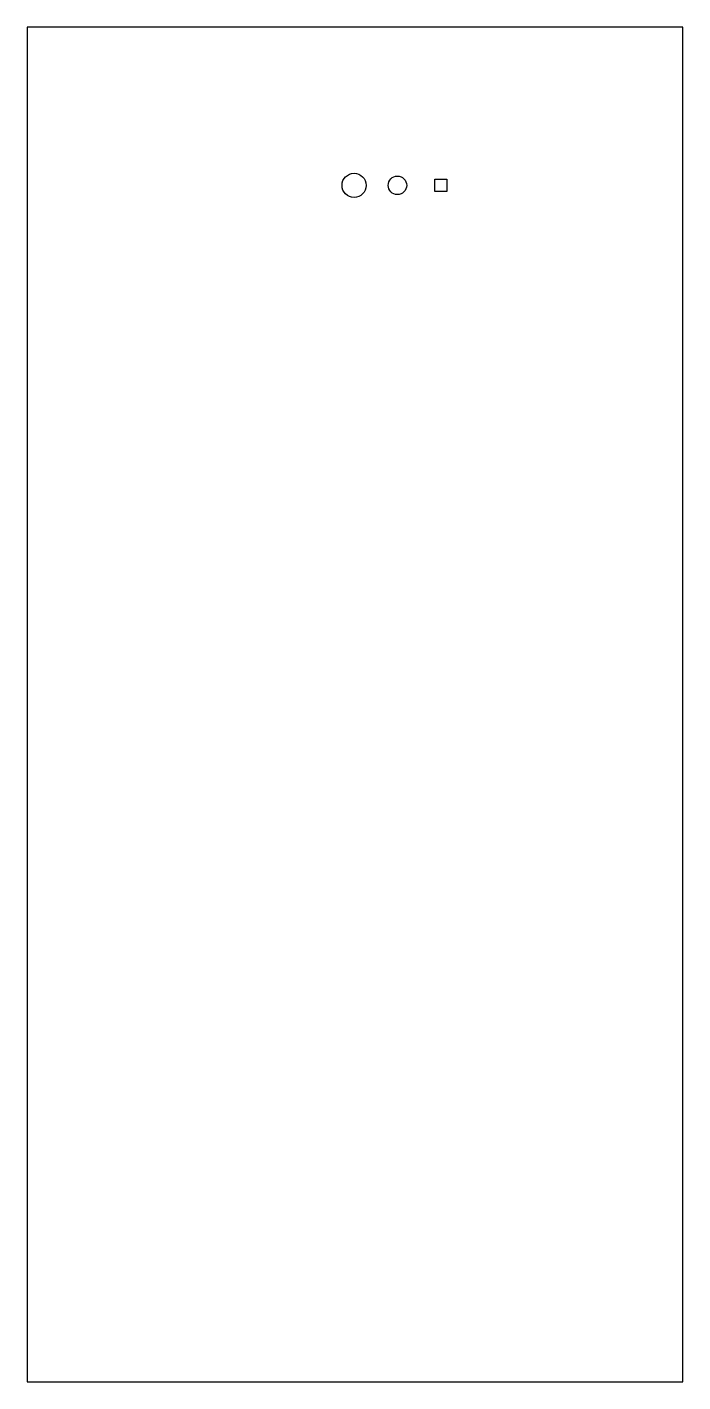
# Model space of a CAD drawing. Header units: millimetres. Extents: x 0 to 355, y 0 to 733.
import ezdxf

# ---------------------------------------------------------------- set-up
doc = ezdxf.new("R2010")
doc.units = ezdxf.units.MM

msp = doc.modelspace()

# ---------------------------------------------------------------- linework, layer by layer
for points in [[(354.71, 0), (354.71, 732.68), (0, 732.68), (0, 0)], [(227.01, 650.36), (227.01, 643.82), (220.51, 643.82), (220.51, 650.36)]]:
    msp.add_lwpolyline(points, close=True)
for centre, major_axis in [((176.85, 647.09), (0, 6.54)), ((200.3, 647.09), (0, 5.03))]:
    msp.add_ellipse(centre, major_axis=major_axis, ratio=0.994467)

doc.saveas('drawing.dxf')
